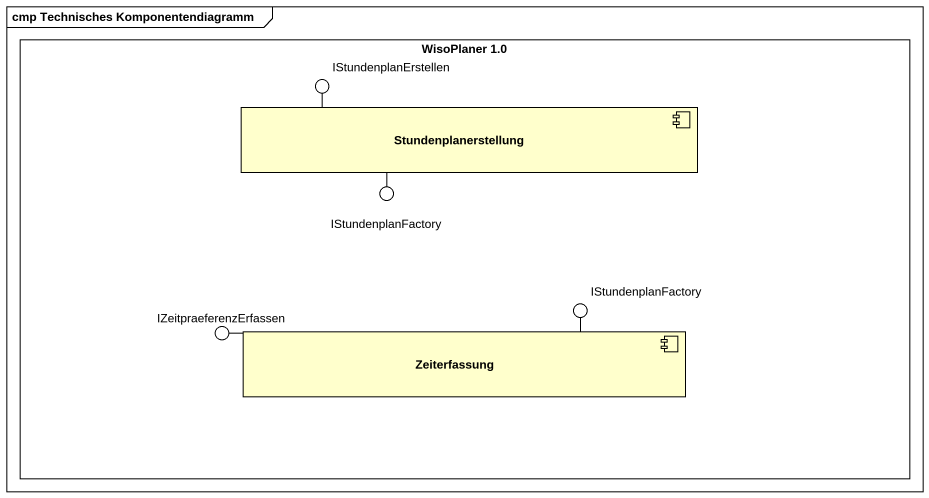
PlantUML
@startuml
mainframe cmp Technisches Komponentendiagramm
rectangle "WisoPlaner 1.0" as WisoPlaner_1_0 {
  component Stundenplanerstellung
  component Zeiterfassung
}
() IStundenplanErstellen
() IStundenplanFactory
() "IStundenplanFactory" as IStundenplanFactory_2
() IZeitpraeferenzErfassen
Stundenplanerstellung -left- IStundenplanErstellen
Stundenplanerstellung -- IStundenplanFactory
Zeiterfassung -right- IStundenplanFactory_2
Zeiterfassung -left- IZeitpraeferenzErfassen
@enduml
